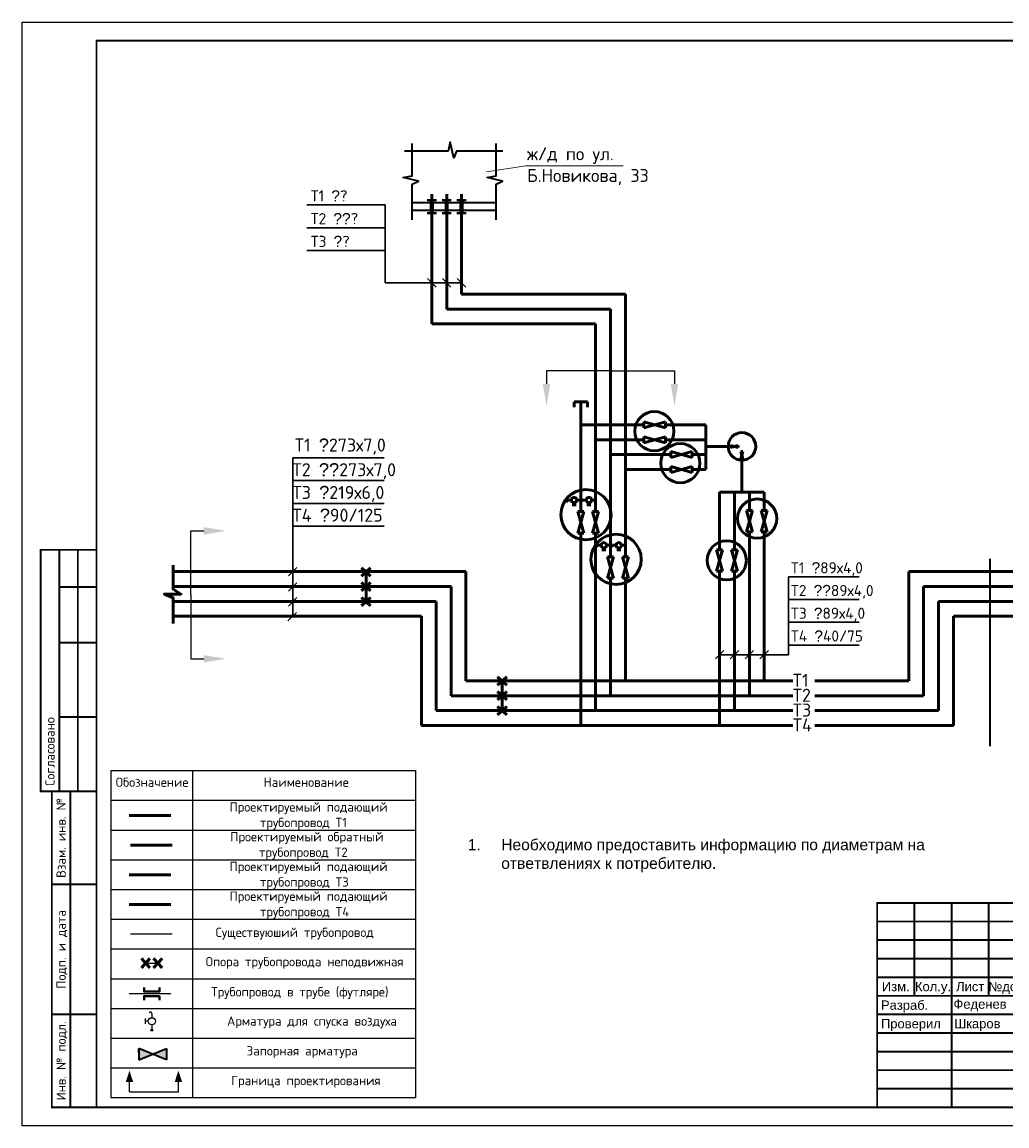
# Model space of a CAD drawing. Header units: metres. Extents: x 1642 to 8476, y 831 to 5441.
# Drawn here: x 1642.4 to 1907.3, y 1924.7 to 2221.7 of the extents above; entities that cross this region are included whole.
import ezdxf
from ezdxf.enums import TextEntityAlignment as Align

# ---------------------------------------------------------------- set-up
doc = ezdxf.new("R2010")
doc.units = ezdxf.units.M
doc.linetypes.add('ГОСТ 2.303 5', pattern=[24, 20, -1.5, 1, -1.5])
for name, color, linetype, lineweight in [('12  Размер', 7, 'Continuous', 20), ('3 Оъекты сущ.', 7, 'Continuous', 30), ('7 тонкие', 7, 'Continuous', 20), ('9 Размеры на геодезии', 5, 'Continuous', 40), ('Объекты проект.', 1, 'Continuous', 80), ('Основной', 1, 'Continuous', 60), ('Размер 3.5', 250, 'Continuous', 35), ('Размерный', 4, 'Continuous', 30), ('Размеры на чертеже', 250, 'Continuous', 25)]:
    doc.layers.add(name, color=color, linetype=linetype, lineweight=lineweight)
doc.styles.add('-ISOCPEUR-', font='isocpeur.ttf')
doc.styles.get("Standard").update_dxf_attribs({"font": 'arial.ttf'})

# ---------------------------------------------------------------- blocks, each defined once
blk = doc.blocks.new('*U326')
blk.add_lwpolyline([(0, 0), (420, 0), (420, -297), (0, -297)], close=True)
at = {"const_width": 0.5}
blk.add_lwpolyline([(20, -5), (415, -5), (415, -292), (20, -292)], close=True, dxfattribs=at)
for points in [[(20, -207), (5, -207), (5, -142), (20, -142)], [(10, -142), (10, -207)], [(15, -142), (15, -207)], [(10, -152), (20, -152)], [(10, -167), (20, -167)], [(10, -187), (20, -187)], [(20, -292), (8, -292), (8, -207), (20, -207)], [(13, -207), (13, -292)], [(8, -232), (20, -232)], [(230, -292), (230, -237), (415, -237)], [(240, -237), (240, -262)], [(250, -237), (250, -292)], [(260, -237), (260, -262)], [(230, -242), (295, -242)], [(230, -247), (295, -247)], [(230, -252), (295, -252)], [(230, -257), (295, -257)], [(230, -262), (415, -262)], [(8, -267), (20, -267)], [(230, -267), (295, -267)], [(230, -272), (295, -272)], [(230, -277), (295, -277)], [(230, -282), (295, -282)], [(230, -287), (295, -287)]]:
    blk.add_lwpolyline(points, dxfattribs=at)
at = {"style": '-ISOCPEUR-'}
blk.add_text('Согласовано', height=2.5, rotation=90, dxfattribs=at).set_placement((7.5, -205.5), align=Align.MIDDLE_LEFT)
for s, p in [('Взам. инв. №', (10.5, -219.5)), ('Подп. и дата', (10.5, -249.5)), ('Инв. № подл.', (10.5, -279.5))]:
    blk.add_text(s, height=2.5, rotation=90, dxfattribs=at).set_placement(p, align=Align.MIDDLE_CENTER)
for s, p in [('Изм.', (235, -259.5)), ('Кол.у.', (245, -259.5)), ('Лист', (255, -259.5)), ('№док.', (265, -259.5))]:
    blk.add_text(s, height=2.5).set_placement(p, align=Align.MIDDLE_CENTER)
for s, p in [('Разраб.', (231, -264.5)), ('Проверил', (231, -269.5))]:
    blk.add_text(s, height=2.5).set_placement(p, align=Align.MIDDLE_LEFT)
blk.add_attdef('РАЗРАБОТАЛ', text='', height=2.5).set_placement((250.5, -264.22), align=Align.MIDDLE_LEFT)
at = {"flags": 8}
for tag, height, p in [('ДАТА', 2.5, (290.07, -264.4)), ('ЛИСТ', 3, (386.39, -271.92)), ('ЛИСТОВ', 3, (403.89, -271.92))]:
    blk.add_attdef(tag, text='', height=height, dxfattribs=at).set_placement(p, align=Align.MIDDLE_CENTER)
blk.add_attdef('ПРОВЕРИЛ', (250.75, -270.73), '', height=2.5)
for tag, p in [('ТЕПЛОВЫЕ_СЕТИ_001', (315.41, -270.98)), ('ИМЯ_ЧЕРТЕЖА_001', (318.54, -284.68))]:
    blk.add_attdef(tag, p, '', height=3, dxfattribs=at)
at = {"style": '-ISOCPEUR-', "flags": 8}
blk.add_attdef('ФОРМАТ', text='', height=3, dxfattribs=at).set_placement((380.97, -294.75), align=Align.MIDDLE_CENTER)

msp = doc.modelspace()

# ---------------------------------------------------------------- hatches: boundary and pattern name
at = {"lineweight": 30, "ltscale": 2}
h = msp.add_hatch(color=256, dxfattribs=at)
edge = h.paths.add_edge_path()
edge.add_arc((1677.276, 1950.435), 0.263, 0, 360)
at = {"layer": '9 Размеры на геодезии', "linetype": 'ByBlock'}
h = msp.add_hatch(color=0, dxfattribs=at)
h.dxf.hatch_style = 1
h.paths.add_polyline_path([(1677.492, 1943.971), (1673.772, 1945.471), (1673.772, 1942.471)])
h = msp.add_hatch(color=0, dxfattribs=at)
h.dxf.hatch_style = 1
h.paths.add_polyline_path([(1681.212, 1945.471), (1677.492, 1943.971), (1681.212, 1942.471)])

# ---------------------------------------------------------------- linework, layer by layer
at = {"color": 4, "lineweight": 60}
for p, q in [((1796.629, 2127.809), (1796.646, 2089.979)), ((1796.646, 2084.2), (1796.646, 2036.421)), ((1682.379, 1992.225), (1671.143, 1992.225))]:
    msp.add_line(p, q, dxfattribs=at)
at = {"color": 6, "lineweight": 60}
for p, q in [((1792.646, 2119.479), (1790.877, 2119.479)), ((1790.877, 2119.479), (1790.877, 2118.055)), ((1792.646, 2119.479), (1792.646, 2089.979)), ((1792.646, 2119.479), (1794.415, 2119.479)), ((1794.415, 2119.479), (1794.415, 2118.055)), ((1792.646, 2084.2), (1792.646, 2032.421)), ((1682.379, 1984.225), (1671.143, 1984.225))]:
    msp.add_line(p, q, dxfattribs=at)
at = {"lineweight": 60}
for p, q in [((1809.653, 2114.1), (1809.653, 2112.495)), ((1809.653, 2112.495), (1815.432, 2114.1)), ((1815.432, 2112.495), (1809.653, 2114.1)), ((1815.432, 2114.1), (1815.432, 2112.495)), ((1826.294, 2101.297), (1826.294, 2113.297)), ((1809.653, 2110.1), (1809.653, 2108.495)), ((1809.653, 2108.495), (1815.432, 2110.1)), ((1815.432, 2108.495), (1809.653, 2110.1)), ((1815.432, 2110.1), (1815.432, 2108.495)), ((1816.855, 2106.1), (1816.855, 2104.495)), ((1816.855, 2104.495), (1822.635, 2106.1)), ((1822.635, 2104.495), (1816.855, 2106.1)), ((1822.635, 2106.1), (1822.635, 2104.495)), ((1826.294, 2107.493), (1832.961, 2107.493)), ((1832.961, 2107.776), (1832.961, 2107.211)), ((1832.961, 2107.211), (1834.995, 2107.776)), ((1834.995, 2107.211), (1832.961, 2107.776)), ((1834.995, 2107.776), (1834.995, 2107.211)), ((1836.275, 2106.174), (1835.71, 2106.174)), ((1835.71, 2106.174), (1836.275, 2104.14)), ((1835.71, 2104.14), (1836.275, 2106.174)), ((1836.275, 2104.14), (1835.71, 2104.14)), ((1835.992, 2095.155), (1835.992, 2104.14)), ((1816.855, 2102.1), (1816.855, 2100.495)), ((1816.855, 2100.495), (1822.635, 2102.1)), ((1822.635, 2100.495), (1816.855, 2102.1)), ((1822.635, 2102.1), (1822.635, 2100.495)), ((1829.992, 2095.155), (1841.992, 2095.155)), ((1789.28, 2093.073), (1790.14, 2093.073)), ((1791.393, 2091.82), (1790.319, 2091.82)), ((1790.856, 2092.357), (1790.856, 2091.82)), ((1791.572, 2093.073), (1792.646, 2093.073)), ((1793.28, 2093.073), (1794.14, 2093.073)), ((1795.393, 2091.82), (1794.319, 2091.82)), ((1794.856, 2092.357), (1794.856, 2091.82)), ((1795.572, 2093.073), (1796.646, 2093.073)), ((1791.843, 2089.979), (1793.449, 2089.979)), ((1793.449, 2084.2), (1791.843, 2089.979)), ((1793.449, 2089.979), (1791.843, 2084.2)), ((1795.843, 2089.979), (1797.449, 2089.979)), ((1797.449, 2084.2), (1795.843, 2089.979)), ((1797.449, 2089.979), (1795.843, 2084.2)), ((1837.189, 2090.289), (1838.795, 2090.289)), ((1838.795, 2084.51), (1837.189, 2090.289)), ((1838.795, 2090.289), (1837.189, 2084.51)), ((1841.189, 2090.289), (1842.795, 2090.289)), ((1842.795, 2084.51), (1841.189, 2090.289)), ((1842.795, 2090.289), (1841.189, 2084.51)), ((1791.843, 2084.2), (1793.449, 2084.2)), ((1795.843, 2084.2), (1797.449, 2084.2)), ((1837.189, 2084.51), (1838.795, 2084.51)), ((1841.189, 2084.51), (1842.795, 2084.51)), ((1797.28, 2080.887), (1798.14, 2080.887)), ((1799.393, 2079.634), (1798.319, 2079.634)), ((1798.856, 2080.171), (1798.856, 2079.634)), ((1799.572, 2080.887), (1800.646, 2080.887)), ((1801.28, 2080.887), (1802.14, 2080.887)), ((1803.393, 2079.634), (1802.319, 2079.634)), ((1802.856, 2080.171), (1802.856, 2079.634)), ((1803.572, 2080.887), (1804.646, 2080.887)), ((1829.189, 2079.717), (1830.795, 2079.717)), ((1830.795, 2073.937), (1829.189, 2079.717)), ((1830.795, 2079.717), (1829.189, 2073.937)), ((1833.189, 2079.717), (1834.795, 2079.717)), ((1834.795, 2073.937), (1833.189, 2079.717)), ((1834.795, 2079.717), (1833.189, 2073.937)), ((1799.843, 2077.793), (1801.449, 2077.793)), ((1801.449, 2072.013), (1799.843, 2077.793)), ((1801.449, 2077.793), (1799.843, 2072.013)), ((1803.843, 2077.793), (1805.449, 2077.793)), ((1805.449, 2072.013), (1803.843, 2077.793)), ((1805.449, 2077.793), (1803.843, 2072.013)), ((1736.115, 2072.602), (1733.656, 2074.852)), ((1733.656, 2072.602), (1736.115, 2074.852)), ((1734.885, 2065.727), (1734.885, 2073.727)), ((1829.189, 2073.937), (1830.795, 2073.937)), ((1833.189, 2073.937), (1834.795, 2073.937)), ((1736.115, 2068.602), (1733.656, 2070.852)), ((1733.656, 2068.602), (1736.115, 2070.852)), ((1799.843, 2072.013), (1801.449, 2072.013)), ((1803.843, 2072.013), (1805.449, 2072.013)), ((1736.115, 2064.602), (1733.656, 2066.852)), ((1733.656, 2064.602), (1736.115, 2066.852)), ((1772.743, 2043.296), (1770.285, 2045.546)), ((1770.285, 2043.296), (1772.743, 2045.546)), ((1771.514, 2036.421), (1771.514, 2044.421)), ((1772.743, 2039.296), (1770.285, 2041.546)), ((1770.285, 2039.296), (1772.743, 2041.546)), ((1772.743, 2035.296), (1770.285, 2037.546)), ((1770.285, 2035.296), (1772.743, 2037.546))]:
    msp.add_line(p, q, dxfattribs=at)
at = {"color": 7, "lineweight": 30}
for p, q in [((1666.276, 2020.289), (1666.276, 1932.289)), ((1666.276, 2020.289), (1748.276, 2020.289)), ((1688.276, 1932.289), (1688.276, 2020.289)), ((1748.276, 1932.289), (1748.276, 2020.289)), ((1666.276, 2012.289), (1748.276, 2012.289)), ((1666.276, 2012.289), (1748.276, 2012.289)), ((1666.276, 1932.289), (1748.276, 1932.289))]:
    msp.add_line(p, q, dxfattribs=at)
at = {"color": 7}
for p, q in [((1666.276, 2004.289), (1748.276, 2004.289)), ((1666.276, 1996.289), (1748.276, 1996.289)), ((1666.276, 1988.289), (1748.276, 1988.289)), ((1666.276, 1980.289), (1748.276, 1980.289)), ((1666.276, 1972.289), (1748.276, 1972.289)), ((1666.276, 1964.289), (1748.276, 1964.289)), ((1666.276, 1964.289), (1748.276, 1964.289)), ((1666.276, 1956.289), (1748.276, 1956.289)), ((1666.276, 1956.289), (1748.276, 1956.289)), ((1666.276, 1956.289), (1748.276, 1956.289)), ((1666.276, 1956.289), (1748.276, 1956.289)), ((1666.276, 1948.289), (1748.276, 1948.289)), ((1666.276, 1948.289), (1748.276, 1948.289)), ((1666.276, 1940.289), (1748.276, 1940.289)), ((1666.276, 1940.289), (1748.276, 1940.289)), ((1666.276, 1932.289), (1748.276, 1932.289))]:
    msp.add_line(p, q, dxfattribs=at)
at = {"linetype": 'ГОСТ 2.303 5', "lineweight": 30, "ltscale": 100}
msp.add_line((1682.379, 1960.225), (1671.143, 1960.225), dxfattribs=at)
at = {"color": 7, "lineweight": 50, "ltscale": 0.5}
msp.add_line((1679.371, 1959.613), (1679.371, 1958.538), dxfattribs=at)
at = {"color": 7, "lineweight": 30, "ltscale": 0.5}
for p, q in [((1677.276, 1954.948), (1677.276, 1953.795)), ((1675.596, 1952.115), (1675.596, 1953.555)), ((1676.316, 1952.835), (1675.596, 1952.835)), ((1677.276, 1951.875), (1677.276, 1950.435))]:
    msp.add_line(p, q, dxfattribs=at)
at = {"color": 7, "lineweight": 50, "ltscale": 0.5}
for points in [[(1751.341, 2173.726), (1752.331, 2173.726), (1752.331, 2170.284), (1751.341, 2170.284)], [(1753.822, 2173.726), (1752.831, 2173.726), (1752.831, 2170.284), (1753.822, 2170.284)], [(1755.341, 2173.726), (1756.331, 2173.726), (1756.331, 2170.284), (1755.341, 2170.284)], [(1757.822, 2173.726), (1756.831, 2173.726), (1756.831, 2170.284), (1757.822, 2170.284)], [(1759.341, 2173.726), (1760.331, 2173.726), (1760.331, 2170.284), (1759.341, 2170.284)], [(1761.822, 2173.726), (1760.831, 2173.726), (1760.831, 2170.284), (1761.822, 2170.284)], [(1675.18, 1961.913), (1675.18, 1960.838), (1679.371, 1960.838), (1679.371, 1961.913)], [(1679.371, 1959.613), (1675.18, 1959.613), (1675.18, 1958.538)]]:
    msp.add_lwpolyline(points, dxfattribs=at)
at = {"lineweight": 60}
for centre, radius in [((1812.442, 2111.592), 5.276), ((1835.992, 2107.493), 3.72), ((1819.421, 2102.988), 5.276), ((1794.042, 2089.132), 6.757), ((1790.856, 2093.073), 0.716), ((1794.856, 2093.073), 0.716), ((1840.083, 2088.085), 5.276), ((1802.154, 2077.104), 6.757), ((1831.919, 2076.84), 5.276), ((1798.856, 2080.887), 0.716), ((1802.856, 2080.887), 0.716)]:
    msp.add_circle(centre, radius, dxfattribs=at)
at = {"color": 7, "lineweight": 30, "ltscale": 0.5}
msp.add_circle((1677.276, 1952.835), 0.96, dxfattribs=at)
at = {"lineweight": 30, "ltscale": 2}
msp.add_circle((1677.276, 1950.435), 0.263, dxfattribs=at)
at = {"lineweight": 60}
for centre in [(1789.262, 2092.8), (1793.262, 2092.8), (1797.262, 2080.614), (1801.262, 2080.614)]:
    msp.add_arc(centre, 0.274, 86.2591, 244.72194, dxfattribs=at)
at = {"color": 7, "lineweight": 30, "ltscale": 0.5}
msp.add_arc((1676.909, 1954.972), 0.367, 356.2591, 154.72194, dxfattribs=at)
at = {"layer": '12  Размер'}
msp.add_lwpolyline([(1804.065, 2182.957), (1777.901, 2182.957), (1767.307, 2181.336)], dxfattribs=at)
at = {"layer": '3 Оъекты сущ.', "lineweight": 40, "ltscale": 50}
msp.add_line((1902.687, 2077.24), (1902.687, 2026.858), dxfattribs=at)
for points in [[(1747.297, 2168.479), (1747.297, 2178.066), (1749.028, 2178.846), (1744.88, 2179.811), (1747.297, 2180.324), (1747.297, 2188.975)], [(1771.709, 2186.912), (1759.246, 2186.912), (1758.466, 2185.181), (1757.501, 2189.329), (1756.988, 2186.912), (1745.2, 2186.912)], [(1769.866, 2168.479), (1769.866, 2178.066), (1771.596, 2178.846), (1767.448, 2179.811), (1769.866, 2180.324), (1769.866, 2188.975)], [(1769.866, 2173.076), (1747.297, 2173.076)], [(1769.866, 2170.976), (1747.297, 2170.976)]]:
    msp.add_lwpolyline(points, dxfattribs=at)
at = {"layer": '7 тонкие', "lineweight": 60}
for p, q in [((1752.581, 2175.365), (1752.581, 2140.455)), ((1756.581, 2175.365), (1756.581, 2144.455)), ((1760.581, 2175.365), (1760.581, 2148.455)), ((1760.581, 2148.455), (1804.646, 2148.455)), ((1804.636, 2127.809), (1804.646, 2148.455)), ((1756.581, 2144.455), (1800.646, 2144.455)), ((1800.646, 2144.455), (1800.663, 2127.811)), ((1752.581, 2140.455), (1796.646, 2140.455)), ((1796.646, 2140.455), (1796.652, 2127.809)), ((1687.745, 2073.805), (1682.98, 2073.805)), ((1687.739, 2069.805), (1682.98, 2069.805)), ((1687.742, 2065.805), (1682.994, 2065.809)), ((1687.739, 2061.805), (1682.987, 2061.81))]:
    msp.add_line(p, q, dxfattribs=at)
msp.add_lwpolyline([(1682.98, 2075.518), (1682.98, 2069.117), (1685.093, 2067.753), (1680.644, 2067.753), (1682.995, 2066.724), (1682.989, 2059.884)], dxfattribs=at)
at = {"layer": '9 Размеры на геодезии', "color": 0, "linetype": 'ByBlock'}
for p, q in [((1673.772, 1942.471), (1681.212, 1945.471)), ((1681.212, 1942.471), (1673.772, 1945.471)), ((1673.772, 1944.471), (1673.772, 1945.471)), ((1673.772, 1945.471), (1673.772, 1942.471)), ((1681.212, 1945.471), (1681.212, 1942.471)), ((1673.772, 1944.471), (1673.772, 1943.471)), ((1681.212, 1944.471), (1681.212, 1943.471))]:
    msp.add_line(p, q, dxfattribs=at)
at = {"layer": 'Объекты проект.', "color": 5, "lineweight": 60}
for p, q in [((1800.663, 2127.811), (1800.663, 2077.793)), ((1816.855, 2105.297), (1800.646, 2105.297)), ((1826.294, 2105.297), (1822.635, 2105.297)), ((1837.992, 2095.155), (1837.992, 2090.289)), ((1837.992, 2084.51), (1837.992, 2040.421)), ((1800.646, 2072.013), (1800.646, 2040.421)), ((1687.739, 2069.805), (1757.78, 2069.805)), ((1757.78, 2069.805), (1757.78, 2040.421)), ((1884.86, 2040.421), (1884.86, 2069.805)), ((1884.86, 2069.805), (1919.368, 2069.805)), ((1757.78, 2040.421), (1849.663, 2040.421)), ((1855.642, 2040.421), (1884.86, 2040.421)), ((1682.753, 2000.225), (1671.517, 2000.225))]:
    msp.add_line(p, q, dxfattribs=at)
at = {"layer": 'Объекты проект.', "lineweight": 60}
for p, q in [((1804.636, 2127.809), (1804.646, 2077.793)), ((1816.855, 2101.297), (1804.646, 2101.297)), ((1826.294, 2101.297), (1822.635, 2101.297)), ((1841.992, 2095.155), (1841.992, 2090.289)), ((1841.992, 2084.51), (1841.992, 2044.421)), ((1804.646, 2072.013), (1804.646, 2044.421)), ((1682.379, 2008.225), (1671.143, 2008.225))]:
    msp.add_line(p, q, dxfattribs=at)
at = {"layer": 'Объекты проект.', "color": 6, "lineweight": 60}
for p, q in [((1809.653, 2113.297), (1792.646, 2113.297)), ((1826.294, 2113.297), (1815.432, 2113.297)), ((1829.992, 2095.155), (1829.992, 2079.717)), ((1829.992, 2073.937), (1829.992, 2032.421)), ((1687.739, 2061.805), (1749.78, 2061.805)), ((1749.78, 2061.805), (1749.78, 2032.421)), ((1892.86, 2032.421), (1892.86, 2061.805)), ((1892.86, 2061.805), (1911.368, 2061.805)), ((1749.78, 2032.421), (1849.663, 2032.421)), ((1855.642, 2032.421), (1892.86, 2032.421))]:
    msp.add_line(p, q, dxfattribs=at)
at = {"layer": 'Объекты проект.', "color": 4, "lineweight": 60}
for p, q in [((1809.653, 2109.297), (1796.646, 2109.297)), ((1826.294, 2109.297), (1815.432, 2109.297)), ((1833.992, 2095.155), (1833.992, 2079.717)), ((1833.992, 2073.937), (1833.992, 2036.421)), ((1687.739, 2065.805), (1753.78, 2065.805)), ((1753.78, 2065.805), (1753.78, 2036.421)), ((1888.86, 2036.421), (1888.86, 2065.805)), ((1888.86, 2065.805), (1915.368, 2065.805)), ((1753.78, 2036.421), (1849.663, 2036.421)), ((1855.642, 2036.421), (1888.86, 2036.421))]:
    msp.add_line(p, q, dxfattribs=at)
at = {"layer": 'Объекты проект.', "color": 1, "lineweight": 60}
for p, q in [((1687.739, 2073.805), (1761.78, 2073.805)), ((1761.78, 2073.805), (1761.78, 2044.421)), ((1880.86, 2044.421), (1880.86, 2073.805)), ((1880.86, 2073.805), (1923.368, 2073.805)), ((1761.78, 2044.421), (1849.663, 2044.421)), ((1855.642, 2044.421), (1880.86, 2044.421))]:
    msp.add_line(p, q, dxfattribs=at)
at = {"layer": 'Основной', "color": 5}
for p, q in [((1674.529, 1967.238), (1676.779, 1969.696)), ((1674.529, 1969.696), (1676.779, 1967.238))]:
    msp.add_line(p, q, dxfattribs=at)
at = {"layer": 'Основной', "color": 1}
for p, q in [((1677.772, 1967.238), (1680.022, 1969.696)), ((1677.772, 1969.696), (1680.022, 1967.238))]:
    msp.add_line(p, q, dxfattribs=at)
at = {"layer": 'Размер 3.5'}
for p, q in [((1718.959, 2172.473), (1739.998, 2172.473)), ((1739.998, 2172.473), (1739.998, 2151.516)), ((1718.959, 2166.354), (1739.998, 2166.354)), ((1718.959, 2160.234), (1739.998, 2160.234)), ((1739.998, 2151.516), (1760.581, 2151.516)), ((1753.727, 2150.371), (1751.436, 2152.661)), ((1757.727, 2150.371), (1755.436, 2152.661)), ((1761.727, 2150.371), (1759.436, 2152.661)), ((1739.774, 2104.421), (1715.17, 2104.421)), ((1715.17, 2061.805), (1715.17, 2104.421)), ((1739.774, 2098.301), (1715.17, 2098.301)), ((1739.774, 2092.182), (1715.17, 2092.182)), ((1739.774, 2086.062), (1715.17, 2086.062)), ((1714.025, 2072.66), (1716.315, 2074.95)), ((1714.025, 2068.533), (1716.315, 2070.824)), ((1867.532, 2072.412), (1848.479, 2072.412)), ((1848.479, 2072.412), (1848.479, 2054.054)), ((1714.025, 2064.533), (1716.315, 2066.824)), ((1867.532, 2066.293), (1848.479, 2066.293)), ((1713.899, 2060.533), (1716.189, 2062.824)), ((1867.532, 2060.173), (1848.479, 2060.173)), ((1828.847, 2050.31), (1831.137, 2052.6)), ((1832.847, 2050.31), (1835.137, 2052.6)), ((1836.847, 2050.31), (1839.137, 2052.6)), ((1840.847, 2050.31), (1843.137, 2052.6)), ((1867.532, 2054.054), (1848.479, 2054.054)), ((1848.479, 2054.054), (1848.479, 2051.455)), ((1848.479, 2051.455), (1829.992, 2051.455))]:
    msp.add_line(p, q, dxfattribs=at)
at = {"layer": 'Размерный', "color": 7, "lineweight": 30}
for p, q in [((1800.647, 2127.811), (1783.436, 2127.803)), ((1783.436, 2127.803), (1783.437, 2124.31)), ((1800.647, 2127.811), (1817.859, 2127.803)), ((1817.859, 2127.803), (1817.858, 2124.31)), ((1687.741, 2067.564), (1687.749, 2084.776)), ((1687.749, 2084.776), (1691.242, 2084.774)), ((1687.741, 2067.564), (1687.749, 2050.352)), ((1687.749, 2050.352), (1691.242, 2050.354)), ((1682.753, 1976.225), (1671.517, 1976.225)), ((1675.654, 1968.467), (1678.897, 1968.467)), ((1671.262, 1933.846), (1671.263, 1936.491)), ((1684.425, 1933.846), (1684.425, 1936.491)), ((1671.262, 1933.846), (1684.423, 1933.846))]:
    msp.add_line(p, q, dxfattribs=at)
for points in [[(1784.434, 2124.31), (1783.44, 2118.329), (1782.44, 2124.309)], [(1816.861, 2124.31), (1817.855, 2118.329), (1818.854, 2124.309)], [(1691.242, 2083.778), (1697.222, 2084.772), (1691.243, 2085.771)], [(1691.242, 2051.351), (1697.222, 2050.357), (1691.243, 2049.357)], [(1672.26, 1936.491), (1671.266, 1939.538), (1670.267, 1936.492)], [(1685.421, 1936.491), (1684.427, 1939.538), (1683.428, 1936.492)]]:
    msp.add_solid(points, dxfattribs=at)

# ---------------------------------------------------------------- block references
at = {"layer": 'Размеры на чертеже', "lineweight": 90}
ref = msp.add_blockref('*U326', (1642.383, 2221.672), dxfattribs=at)
ref.add_attrib('РАЗРАБОТАЛ', 'Феденев', dxfattribs={"layer": '0', "height": 2.5}).set_placement((1892.884, 1957.448), align=Align.MIDDLE_LEFT)
ref.add_attrib('ПРОВЕРИЛ', 'Шкаров', (1893.132, 1950.943), dxfattribs={"layer": '0', "height": 2.5})

# ---------------------------------------------------------------- texts
at = {"color": 7, "lineweight": 30, "style": '-ISOCPEUR-'}
for s, p in [('Существуюший трубопровод', (1694.429, 1975.505)), ('Трубопровод в трубе (футляре)', (1693.231, 1959.505))]:
    msp.add_text(s, height=2.50001, dxfattribs=at).set_placement(p)
at = {"char_height": 3, "attachment_point": 1, "style": '-ISOCPEUR-'}
for s, insert in [('Т1 {\\fArial|b0|i0|c0|p34;\x9d}?', (1720.009, 2176.401)), ('Т2 {\\fArial|b0|i0|c204|p34;\x9d\x9d}?', (1720.009, 2170.282)), ('Т3 {\\fArial|b0|i0|c204|p34;\x9d}?', (1720.009, 2164.162)), ('Т1 \x9d89х4,0', (1849.176, 2076.34)), ('Т2 {\\fArial|b0|i0|c204|p34;\x9d\x9d}89х4,0', (1849.176, 2070.221)), ('Т3 {\\fArial|b0|i0|c204|p34;\x9d}89х4,0', (1849.176, 2064.101)), ('Т4 {\\fArial|b0|i0|c204|p34;\x9d}40/75', (1849.176, 2057.982))]:
    msp.add_mtext_dynamic_manual_height_columns(s, width=23.76088, gutter_width=12.5, heights=[0], dxfattribs=dict(at, insert=insert))
at = {"color": 7, "lineweight": 30, "char_height": 2.50001, "attachment_point": 1, "style": '-ISOCPEUR-'}
for s, insert, width in [('\\pi1.29898;Обозначение', (1666.276, 2018.4), 22), ('\\pi19.04897;Наименование', (1688.276, 2018.4), 22), ('\\pi9.92403;{\\C0;Проектируемый подающий \\P\\pi18.07356;трубопровод Т1}', (1688.276, 2011.728), 67.99191), ('\\pi10.11154;{\\C0;Проектируемый обратный \\P\\pi17.83383;трубопровод Т2}', (1688.276, 2003.728), 71.6856), ('\\pi9.92403;{\\C0;Проектируемый подающий \\P\\pi18.07356;трубопровод Т3}', (1688.276, 1995.728), 67.99191), ('\\pi9.92403;{\\C0;Проектируемый подающий \\P\\pi18.07356;трубопровод Т4}', (1688.276, 1987.728), 67.99191), ('\\pi3.48655;{\\C0;Опора трубопровода неподвижная}', (1688.276, 1970.13), 75.49839), ('\\pi9.23661;{\\C0;Арматура для спуска воздуха}', (1688.276, 1954.13), 79.54949), ('\\pi14.49564;{\\C0;Запорная арматура}', (1688.276, 1946.13), 80.38349), ('\\pi10.36154;{\\C0;Граница проектирования}', (1688.276, 1938.13), 70.49407)]:
    msp.add_mtext(s, dxfattribs=dict(at, insert=insert, width=width))
at = {"insert": (1759.261, 2001.843), "char_height": 3, "attachment_point": 1}
msp.add_mtext_dynamic_manual_height_columns('\\pi-9,l12,t12;1.^IНеобходимо предоставить информацию по диаметрам на ответвлениях к потребителю.', width=131.67956, gutter_width=12.5, heights=[0], dxfattribs=at)
at = {"layer": 'Размерный', "color": 7, "style": '-ISOCPEUR-'}
for s, p in [('Т1 %%157273х7,0', (1715.734, 2106.12)), ('Т2 %%157%%157273х7,0', (1715.124, 2099.48)), ('Т3 %%157219х6,0', (1715.124, 2093.36)), ('Т4 %%15790/125', (1715.124, 2087.241)), ('Т1', (1849.674, 2042.809)), ('Т2', (1849.674, 2038.809)), ('Т3', (1849.674, 2034.809)), ('Т4', (1849.674, 2030.809))]:
    msp.add_text(s, height=3.5, dxfattribs=at).set_placement(p)
at = {"layer": 'Размерный', "color": 7, "insert": (1778.201, 2187.981), "char_height": 3.5, "attachment_point": 1, "style": '-ISOCPEUR-'}
msp.add_mtext_dynamic_manual_height_columns('ж/д по ул. Б.Новикова, 33', width=41.37011, gutter_width=17.5, heights=[0], dxfattribs=at)

doc.saveas('drawing.dxf')
